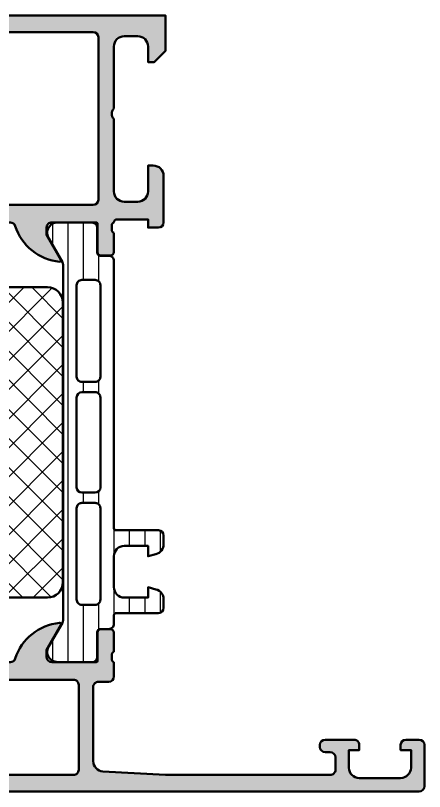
# Model space of a CAD drawing. Extents: x 0 to 79, y 0 to 75.
# Drawn here: x 39.5 to 79, y 0 to 75 of the extents above; entities that cross this region are included whole.
import ezdxf

# ---------------------------------------------------------------- set-up
doc = ezdxf.new("R2010")
doc.units = 0
for name, color, linetype, lineweight in [('0S-Alu contour', 7, 'Continuous', 50), ('0S-Alu hatch', 252, 'Continuous', 25), ('0S-Plastic contour', 254, 'Continuous', 50), ('0S-Plastic hatch', 253, 'Continuous', 25), ('0S-PT contour', 91, 'Continuous', 50), ('0S-PT hatch', 103, 'Continuous', 25)]:
    doc.layers.add(name, color=color, linetype=linetype, lineweight=lineweight)

# ---------------------------------------------------------------- blocks, each defined once
blk = doc.blocks.new('284033__BAB8726A_6431_402D_AE46_EEB4DA770579___61673975_EC68_4E0E_8426_88EB8C7858A6_')
at = {"layer": '0S-Plastic hatch'}
h = blk.add_hatch(dxfattribs=at)
h.set_pattern_fill('ANSI31', color=256, scale=0.4680000000000001, angle=45, style=0)
h.set_pattern_definition([(90, (0, 0), (-1.4859, 0), [])])
edge = h.paths.add_edge_path()
edge.add_line((49, 51.28262339778483), (49.000022921558, 25.44125658823265))
edge.add_arc((49.20416178718003, 25.445375387072), 0.2041804127758795, 181.1558689438168, 269.5149389342805)
edge.add_line((49.20243323428476, 25.24120229122875), (53.30243323427304, 25.24120229122875))
edge.add_ellipse((53.30243323427303, 24.74120229122879), major_axis=(-0.499999999999961, 0), ratio=1, start_angle=180, end_angle=269.9999999999992, ccw=False)
edge.add_line((53.802433234273, 24.7412022912288), (53.80243323427299, 23.91045306784114))
edge.add_ellipse((52.80243323427291, 23.91045306784117), major_axis=(-1.000000000000078, 0), ratio=1, start_angle=105.00000000108321, end_angle=180, ccw=False)
edge.add_line((53.06125227939371, 22.94452724155692), (52.30243323427305, 22.74120229122875))
edge.add_line((52.30243323427305, 22.74120229122875), (52.30243323427306, 23.74120229122875))
edge.add_line((52.30243323427306, 23.74120229122875), (50.00243323428463, 23.74120229122875))
edge.add_arc((50.00414226812572, 22.73707631855115), 1.004127427074073, 90.09751797508503, 179.770140321516)
edge.add_line((49.000022921558, 22.74110467439827), (49.000022921558, 19.74122632025461))
edge.add_arc((50.00414248000591, 19.74532877543038), 1.004127938958019, 180.2340877213157, 269.9024699846797)
edge.add_line((50.0024332342847, 18.74120229122874), (52.30243323427305, 18.74120229122874))
edge.add_line((52.30243323427305, 18.74120229122874), (52.30243323427316, 19.74120229122869))
edge.add_line((52.30243323427316, 19.74120229122869), (53.06125227939372, 19.53787734087043))
edge.add_ellipse((52.80243323427312, 18.57195151458676), major_axis=(-0.999999999999472, 0), ratio=1, start_angle=180, end_angle=254.9999999989193, ccw=False)
edge.add_line((53.80243323427259, 18.57195151458677), (53.80243323427305, 17.74120229122874))
edge.add_ellipse((53.30243323427304, 17.74120229122875), major_axis=(-0.5000000000000071, 0), ratio=1, start_angle=90.0000000000008, end_angle=180, ccw=False)
edge.add_line((53.30243323427304, 17.24120229122874), (49.20243323428468, 17.24120229122874))
edge.add_arc((49.20243323428469, 17.04120229122876), 0.1999999999999869, 90.00000000000205, 180)
edge.add_line((49.00243323428469, 17.04120229122876), (49.00111268929475, 16.20013004610087))
edge.add_ellipse((48.50111536862897, 16.20010925689817), major_axis=(-0.4999973210979703, 0), ratio=1, start_angle=90.00176831586009, end_angle=180.0023822800019, ccw=False)
edge.add_line((48.50113080001328, 15.70011193603832), (47.69079946719837, 15.70008330962012))
edge.add_arc((47.69081033343269, 15.40008330981691), 0.2999999999999955, 90.00207529788617, 180.0020752978985)
edge.add_line((47.39081033362949, 15.40007244358253), (47.39122921384228, 13.00007407424409))
edge.add_ellipse((46.90099994505713, 12.99600826601545), major_axis=(-0.490246128766128, 0), ratio=1, start_angle=88.86028349009581, end_angle=180.4751823801755, ccw=False)
edge.add_line((46.89124870744703, 12.50585912530903), (43.41422591194242, 12.53722251478692))
edge.add_ellipse((43.51210111522036, 13.49296753032365), major_axis=(-0.9607435090283042, 0), ratio=1, start_angle=-34.01078374773027, end_angle=84.1528809098927, ccw=False)
edge.add_line((42.71570977789662, 14.03035838247478), (44.03409677568366, 16.31406298372987))
edge.add_arc((43.601075004043, 16.56404727380666), 0.5000000000000067, 330.0020786985381, 360.0020153930485)
edge.add_line((44.10107500373368, 16.56406486142886), (44.0999886913026, 50.91833361702788))
edge.add_arc((43.59998869164975, 50.91831498386866), 0.5000000000000502, 0.0021352027151592, 30.00207189722995)
edge.add_line((44.03299235290179, 51.16833064206306), (42.71443992344539, 53.45193973131244))
edge.add_ellipse((43.55567298966563, 53.99260512706297), major_axis=(-0.9999960709244774, 0), ratio=1, start_angle=-81.81631665021501, end_angle=32.7290913977273, ccw=False)
edge.add_line((43.41332648878386, 54.98241804653368), (46.88986798458969, 54.98254469399775))
edge.add_ellipse((46.88988873445961, 54.48254871698274), major_axis=(-0.4999959774455648, 0), ratio=1, start_angle=180.0017728167249, end_angle=270.0023777790745, ccw=False)
edge.add_line((47.38988471166584, 54.48256418760271), (47.38963969108502, 52.08256579421702))
edge.add_arc((47.68963969088822, 52.08257666045134), 0.2999999999999975, 180.0020752978985, 270.0020752978848)
edge.add_line((47.68965055712254, 51.78257666064813), (48.49998188993747, 51.78260528706632))
edge.add_ellipse((48.50000267914015, 51.28260796640052), major_axis=(-0.4999973210979845, 0), ratio=1, start_angle=180.0017683158931, end_angle=270.0023822799104, ccw=False)
edge = h.paths.add_edge_path()
edge.add_line((47.70055130142632, 40.09119604587006), (47.70055130142632, 48.94118994235433))
edge.add_arc((47.20055129933869, 48.9411899405362), 0.5000000020876283, 0, 90.00189910261706)
edge.add_line((47.20053472654187, 49.44118994234917), (45.90054062027396, 49.44118994234918))
edge.add_arc((45.90053698091734, 48.94119358170581), 0.4999963606566095, 89.99958295741548, 180.0004170428646)
edge.add_line((45.40054062027397, 48.94118994234675), (45.40054062027397, 40.09119604586488))
edge.add_arc((45.90053698091724, 40.09119240650811), 0.4999963606565056, 179.9995829571354, 270.0004170425959)
edge.add_line((45.90054062027395, 39.59119604586486), (47.2005347265867, 39.59119604586486))
edge.add_arc((47.20055129926902, 40.09119604774752), 0.5000000021573054, 269.9981009105036, 360)
edge = h.paths.add_edge_path()
edge.add_line((47.70055130141594, 29.39118994305284), (47.70055130141595, 38.09119604656853))
edge.add_arc((47.20055130141594, 38.09119604656331), 0.5000000000000053, 0, 90.00000000119365)
edge.add_line((47.20055130140553, 38.59119604656332), (45.9005406202532, 38.59119604656331))
edge.add_arc((45.9005406202636, 38.0911960465633), 0.5000000000000134, 90.00000000119202, 180)
edge.add_line((45.40054062026359, 38.0911960465633), (45.40054062026359, 29.39118994305284))
edge.add_arc((45.90054062026359, 29.39118994304763), 0.4999999999999938, 180, 269.9999999999992)
edge.add_line((45.90054062026358, 28.89118994304764), (47.20055130141594, 28.89118994304764))
edge.add_arc((47.20055130141594, 29.39118994304764), 0.4999999999999982, 270, 360)
edge = h.paths.add_edge_path()
edge.add_line((45.40054062026359, 27.39118994304764), (45.40054062026359, 18.54121130535756))
edge.add_arc((45.90055587905265, 18.54121130535237), 0.500015258789055, 180, 270.0000000000008)
edge.add_line((45.90055587905266, 18.04119604656331), (47.200566560205, 18.04119604656331))
edge.add_arc((47.20056656020501, 18.54118078777424), 0.4999847412109292, 269.9999999999992, 360)
edge.add_line((47.70055130141594, 18.54118078777424), (47.70055130141593, 27.39118994305278))
edge.add_arc((47.20055129932831, 27.39118994123467), 0.5000000020876203, 0, 90.00189910261543)
edge.add_line((47.20053472653151, 27.89118994304764), (45.9005406202636, 27.89118994304764))
edge.add_arc((45.90053698090692, 27.39119358240432), 0.4999963606565686, 89.99958295740896, 180.0004170428646)
at = {"layer": '0S-Alu contour', "color": 7}
for points in [[(45.40054062027397, 48.94118994234675), (45.40054062027397, 40.09119604586488)], [(47.20053472654187, 49.44118994234917), (45.90054062027396, 49.44118994234918)], [(47.70055130142632, 40.09119604587006), (47.70055130142632, 48.94118994235433)], [(45.90054062027395, 39.59119604586486), (47.2005347265867, 39.59119604586486)], [(47.20055130140553, 38.59119604656332), (45.9005406202532, 38.59119604656331)], [(45.40054062026359, 38.0911960465633), (45.40054062026359, 29.39118994305284)], [(47.70055130141594, 29.39118994305284), (47.70055130141595, 38.09119604656853)], [(45.90054062026358, 28.89118994304764), (47.20055130141594, 28.89118994304764)], [(47.20053472653151, 27.89118994304764), (45.9005406202636, 27.89118994304764)], [(45.40054062026359, 27.39118994304764), (45.40054062026359, 18.54121130535756)], [(47.70055130141594, 18.54118078777424), (47.70055130141593, 27.39118994305278)], [(45.90055587905266, 18.04119604656331), (47.200566560205, 18.04119604656331)]]:
    blk.add_lwpolyline(points, dxfattribs=at)
for centre, radius, start, end in [((45.90053698091734, 48.94119358170581), 0.4999963606566095, 89.99958295741548, 180.0004170428646), ((47.20055129933869, 48.9411899405362), 0.5000000020876283, 0, 90.00189910261706), ((45.90053698091724, 40.09119240650811), 0.4999963606565056, 179.9995829571354, 270.0004170425959), ((47.20055129926902, 40.09119604774752), 0.5000000021573054, 269.9981009105036, 0), ((45.9005406202636, 38.0911960465633), 0.5000000000000134, 90.00000000119202, 180), ((47.20055130141594, 38.09119604656331), 0.5000000000000053, 0, 90.00000000119365), ((45.90054062026359, 29.39118994304763), 0.4999999999999938, 180, 269.9999999999992), ((47.20055130141594, 29.39118994304764), 0.4999999999999982, 270, 0), ((45.90053698090692, 27.39119358240432), 0.4999963606565686, 89.99958295740896, 180.0004170428646), ((47.20055129932831, 27.39118994123467), 0.5000000020876203, 0, 90.00189910261543), ((45.90055587905265, 18.54121130535237), 0.500015258789055, 180, 270.0000000000008), ((47.20056656020501, 18.54118078777424), 0.4999847412109292, 269.9999999999992, 0)]:
    blk.add_arc(centre, radius, start, end, dxfattribs=at)
at = {"layer": '0S-Plastic contour', "color": 7}
for points in [[(43.41332648878386, 54.98241804653368), (46.88986798458969, 54.98254469399775)], [(47.38988471166584, 54.48256418760271), (47.38963969108502, 52.08256579421702)], [(44.03299235290179, 51.16833064206306), (42.71443992344539, 53.45193973131244)], [(47.68965055712254, 51.78257666064813), (48.49998188993747, 51.78260528706632)], [(49, 51.28262339778483), (49.000022921558, 25.44125658823265)], [(44.10107500373368, 16.56406486142886), (44.0999886913026, 50.91833361702788)], [(49.20243323428476, 25.24120229122875), (53.30243323427304, 25.24120229122875)], [(53.802433234273, 24.7412022912288), (53.80243323427299, 23.91045306784114)], [(53.06125227939371, 22.94452724155692), (52.30243323427305, 22.74120229122875), (52.30243323427306, 23.74120229122875), (50.00243323428463, 23.74120229122875)], [(49.000022921558, 22.74110467439827), (49.000022921558, 19.74122632025461)], [(50.0024332342847, 18.74120229122874), (52.30243323427305, 18.74120229122874), (52.30243323427316, 19.74120229122869), (53.06125227939372, 19.53787734087043)], [(53.80243323427259, 18.57195151458677), (53.80243323427305, 17.74120229122874)], [(49.00243323428469, 17.04120229122876), (49.00111268929475, 16.20013004610087)], [(53.30243323427304, 17.24120229122874), (49.20243323428468, 17.24120229122874)], [(42.71570977789662, 14.03035838247478), (44.03409677568366, 16.31406298372987)], [(47.39081033362949, 15.40007244358253), (47.39122921384228, 13.00007407424409)], [(48.50113080001328, 15.70011193603832), (47.69079946719837, 15.70008330962012)], [(46.89124870744703, 12.50585912530903), (43.41422591194242, 12.53722251478692)]]:
    blk.add_lwpolyline(points, dxfattribs=at)
at = {"layer": '0S-Plastic contour', "color": 7, "extrusion": (0, 0, -1)}
for centre, radius, start, end in [((-43.55567298966563, 53.99260512706297), 0.9999960709244774, 327.2709086022728, 81.81631665021507), ((-46.88988873445961, 54.48254871698274), 0.4999959774455648, 89.99762222092549, 179.9982271832751), ((-48.50000267914015, 51.28260796640052), 0.4999973210979846, 89.9976177200896, 179.9982316841069), ((-53.30243323427303, 24.74120229122879), 0.499999999999961, 90.00000000000081, 180), ((-52.80243323427291, 23.91045306784117), 1.000000000000078, 180, 254.9999999989168), ((-52.80243323427312, 18.57195151458676), 0.999999999999472, 105.0000000010807, 180), ((-53.30243323427304, 17.74120229122875), 0.5000000000000071, 180, 269.9999999999992), ((-48.50111536862897, 16.20010925689817), 0.4999973210979704, 179.9976177199981, 269.9982316841399), ((-43.51210111522036, 13.49296753032365), 0.9607435090283042, 275.8471190901074, 34.01078374773024), ((-46.90099994505713, 12.99600826601545), 0.490246128766128, 179.5248176198245, 271.1397165099042)]:
    blk.add_arc(centre, radius, start, end, dxfattribs=at)
at = {"layer": '0S-Plastic contour', "color": 7}
for centre, radius, start, end in [((47.68963969088822, 52.08257666045134), 0.2999999999999975, 180.0020752978985, 270.0020752978848), ((43.59998869164975, 50.91831498386866), 0.5000000000000502, 0.0021352027151592, 30.00207189722995), ((49.20416178718003, 25.445375387072), 0.2041804127758795, 181.1558689438168, 269.5149389342805), ((50.00414226812572, 22.73707631855115), 1.004127427074073, 90.09751797508503, 179.770140321516), ((50.00414248000591, 19.74532877543038), 1.004127938958019, 180.2340877213157, 269.9024699846797), ((43.601075004043, 16.56404727380666), 0.5000000000000067, 330.0020786985381, 0.0020153930485069), ((49.20243323428469, 17.04120229122876), 0.1999999999999869, 90.00000000000205, 180), ((47.69081033343269, 15.40008330981691), 0.2999999999999955, 90.00207529788617, 180.0020752978985)]:
    blk.add_arc(centre, radius, start, end, dxfattribs=at)
blk = doc.blocks.new('368580__D40760F8_8CDB_44EF_AFA5_2FFE6ABCC5C3_')
at = {"layer": '0S-PT hatch'}
h = blk.add_hatch(dxfattribs=at)
h.set_pattern_fill('ANSI37', color=256, scale=0.625, angle=90, style=0)
h.set_pattern_definition([(135, (0, 0), (-1.403165018917055, -1.403165018917055), []), (225, (0, 0), (1.403165018917055, -1.403165018917055), [])])
edge = h.paths.add_edge_path()
edge.add_arc((27.57705652403866, 47.24119923922818), 1.5, 90, 180)
edge.add_line((26.07705652403866, 47.24119923922818), (26.07705652403865, 20.24119923922818))
edge.add_arc((27.57705652403865, 20.24119923922818), 1.5, 180, 270)
edge.add_line((27.57705652403865, 18.74119923922818), (42.57705652403865, 18.74119923922818))
edge.add_arc((42.57705652403865, 20.24119923922818), 1.5, 270, 360)
edge.add_line((44.07705652403865, 20.24119923922818), (44.07705652403865, 47.24119923922818))
edge.add_arc((42.57705652403865, 47.24119923922818), 1.5, 0, 90)
edge.add_line((42.57705652403865, 48.74119923922818), (27.57705652403866, 48.74119923922818))
at = {"layer": '0S-PT contour', "color": 7}
for points in [[(42.57705652403865, 48.74119923922818), (27.57705652403866, 48.74119923922818)], [(26.07705652403866, 47.24119923922818), (26.07705652403865, 20.24119923922818)], [(44.07705652403865, 20.24119923922818), (44.07705652403865, 47.24119923922818)], [(27.57705652403865, 18.74119923922818), (42.57705652403865, 18.74119923922818)]]:
    blk.add_lwpolyline(points, dxfattribs=at)
for centre, start, end in [((27.57705652403866, 47.24119923922818), 90, 180), ((42.57705652403865, 47.24119923922818), 0, 90), ((27.57705652403865, 20.24119923922818), 180, 270), ((42.57705652403865, 20.24119923922818), 270, 0)]:
    blk.add_arc(centre, 1.5, start, end, dxfattribs=at)
blk = doc.blocks.new('357240__F4CD8AE1_0F65_4667_81C3_322E1FF9845E_')
at = {"layer": '0S-Alu hatch'}
h = blk.add_hatch(color=256, dxfattribs=at)
edge = h.paths.add_edge_path()
edge.add_line((4.038945674896242, 9.90042860571833), (16.00005367736817, 9.899248910588936))
edge.add_ellipse((15.99995466912913, 8.89924908938011), major_axis=(-0.9999998261101426, 0), ratio=1, start_angle=180.0000102452838, end_angle=269.99432724477015, ccw=False)
edge.add_line((16.99995449523926, 8.899249268194009), (16.99995449523926, 2.798803163213449))
edge.add_ellipse((15.99995492538579, 2.798802726900244), major_axis=(-0.9999995698535581, 0), ratio=1, start_angle=89.99363693611912, end_angle=180.0000250084278, ccw=False)
edge.add_line((15.99984386901855, 1.798803163213447), (4.040499210357666, 1.800117088002876))
edge.add_line((4.040499210357666, 1.800117088002876), (3.000152587890624, 1.199465585393623))
edge.add_line((3.000152587890624, 1.199465585393623), (1.500152587890625, 1.199465585393623))
edge.add_line((1.500152587890625, 1.199465585393623), (1.500152587890625, 1.999911142034249))
edge.add_line((1.500152587890625, 1.999911142034249), (0.5, 1.999911142034249))
edge.add_arc((0.4999999999999997, 1.499911142034249), 0.4999999999999996, 89.99999999999996, 180)
edge.add_line((1e-16, 1.499911142034249), (0, 0.5))
edge.add_arc((0.5, 0.5), 0.5, 180, 270)
edge.add_line((0.4999999999999999, 1e-16), (78.5, -1e-16))
edge.add_arc((78.5, 0.5), 0.5, 270, 360)
edge.add_line((79, 0.5), (79, 4.5))
edge.add_arc((78.5, 4.5), 0.5, 0, 90)
edge.add_line((78.5, 5), (77.19999999999997, 5))
edge.add_arc((77.19999999999997, 4.5), 0.5, 90, 180)
edge.add_line((76.69999999999999, 4.5), (76.69999999999999, 4))
edge.add_line((76.69999999999999, 4), (77.69999999999999, 4))
edge.add_line((77.69999999999999, 4), (77.69999999999997, 2.299999999999999))
edge.add_ellipse((76.69999999999999, 2.299999999999988), major_axis=(-0.9999999999999857, 0), ratio=1, start_angle=89.9999999999992, end_angle=180, ccw=False)
edge.add_line((76.69999999999997, 1.299999999999996), (72.69999999999999, 1.299999999999982))
edge.add_ellipse((72.69999999999999, 2.299999999999998), major_axis=(-1.000000000000016, 0), ratio=1, start_angle=0, end_angle=90, ccw=False)
edge.add_line((71.69999999999997, 2.299999999999998), (71.7, 3.999999999999999))
edge.add_line((71.7, 3.999999999999999), (72.69999999999999, 4))
edge.add_line((72.69999999999999, 4), (72.69999999999999, 4.499999999999985))
edge.add_arc((72.19999999999997, 4.499999999999992), 0.500000000000008, 0, 90.0000000000016)
edge.add_line((72.19999999999997, 5), (69.39999999999999, 5))
edge.add_arc((69.40000000000002, 4.499999999999999), 0.5000000000000142, 90.00000000000325, 180)
edge.add_line((68.9, 4.499999999999999), (68.9, 4.299999999999973))
edge.add_arc((69.4, 4.299999999999974), 0.4999999999999916, 180, 269.9999999999984)
edge.add_line((69.39999999999999, 3.799999999999982), (69.9, 3.799999999999982))
edge.add_ellipse((69.9, 3.299999999999986), major_axis=(-0.4999999999999965, 0), ratio=1, start_angle=180, end_angle=269.9999999999984, ccw=False)
edge.add_line((70.4, 3.299999999999987), (70.39999999999996, 2.099999999999985))
edge.add_ellipse((69.89999999999999, 2.099999999999954), major_axis=(-0.4999999999999716, 0), ratio=1, start_angle=89.9999999999983, end_angle=180, ccw=False)
edge.add_line((69.89999999999998, 1.599999999999979), (54.00002074475835, 1.59999999999998))
edge.add_line((54.00002074475835, 1.59999999999998), (47.94295160651453, 1.946124744078693))
edge.add_ellipse((48.00000246619433, 2.944496017408304), major_axis=(-0.9999999999999962, 0), ratio=1, start_angle=0, end_angle=86.72945071960089, ccw=False)
edge.add_line((47.00000246619433, 2.944496017408302), (47.00000246619433, 10.09990961615538))
edge.add_ellipse((47.49999959356254, 10.09991248878718), major_axis=(-0.4999971273764699, 0), ratio=1, start_angle=-90.0003291812464, end_angle=0.0003291815056059022, ccw=False)
edge.add_line((47.50000246619434, 10.59990961615539), (48.49999999999998, 10.59990961615539))
edge.add_arc((48.49999999999998, 11.09990961615539), 0.5, 270, 360)
edge.add_line((48.99999999999998, 11.09990961615539), (48.99999999999999, 12.5))
edge.add_ellipse((49.07883644654304, 12.7675205919931), major_axis=(-0.2788950563274225, 0), ratio=1, start_angle=-1.1645893740997053, end_angle=73.58012358050712, ccw=False)
edge.add_line((48.799999, 12.77318899999148), (48.79999899999999, 13.2267829999915))
edge.add_ellipse((49.07886709564316, 13.23244365946856), major_axis=(-0.2789255417371435, 0), ratio=1, start_angle=-73.5754054446478, end_angle=1.162870072887472, ccw=False)
edge.add_line((49, 13.4999869999915), (49.00000000000001, 15.379998))
edge.add_arc((48.69999999999999, 15.37999799999999), 0.3000000000000167, 0, 90.00000000000136)
edge.add_line((48.69999999999998, 15.67999800000001), (47.72002568095721, 15.67999800000001))
edge.add_arc((47.72002568095721, 15.37999800000001), 0.2999999999999971, 90.00000000000136, 180)
edge.add_line((47.42002568095721, 15.37999800000001), (47.4200256809572, 12.62000000000001))
edge.add_ellipse((47.3000256809572, 12.62), major_axis=(-0.1200000000000045, 0), ratio=1, start_angle=90.00000000000341, end_angle=180, ccw=False)
edge.add_line((47.30002568095721, 12.5), (43, 12.5))
edge.add_ellipse((43, 13), major_axis=(-0.5000000000000054, 0), ratio=1, start_angle=0, end_angle=90, ccw=False)
edge.add_line((42.49999999999999, 13), (42.5, 13.7))
edge.add_line((42.5, 13.7), (43.88149545762237, 16.09282032302756))
edge.add_arc((43.7618802153517, 16.16188021535169), 0.1381197846483039, 330.0000000000096, 455.622577550801)
edge.add_arc((44.2382232411738, 11.32339113815212), 5.000000000000067, 95.62257755079376, 162.2515836439299)
edge.add_ellipse((39, 12.99999999999993), major_axis=(-0.499999999999932, 0), ratio=1, start_angle=90, end_angle=162.2515836439298, ccw=False)
edge.add_line((39, 12.5), (24.99999999999999, 12.5))
edge.add_ellipse((25.00000000000003, 12.99999999999987), major_axis=(-0.4999999999998721, 0), ratio=1, start_angle=17.74841635606691, end_angle=89.99999999999591, ccw=False)
edge.add_arc((19.76177675882621, 11.32339113815205), 5.000000000000138, 17.74841635607058, 84.3774224492069)
edge.add_arc((20.23811978464829, 16.1618802153517), 0.1381197846482943, 84.37742244920751, 210.0000000000004)
edge.add_line((20.11850454237764, 16.09282032302755), (21.5, 13.7))
edge.add_line((21.5, 13.7), (21.5, 13))
edge.add_ellipse((21, 13), major_axis=(-0.4999999999999965, 0), ratio=1, start_angle=90, end_angle=180, ccw=False)
edge.add_line((21, 12.5), (16.6999743190428, 12.5))
edge.add_ellipse((16.6999743190428, 12.62000000000001), major_axis=(-0.1200000000000081, 0), ratio=1, start_angle=0, end_angle=90, ccw=False)
edge.add_line((16.57997431904279, 12.62000000000001), (16.57997431904279, 15.379998))
edge.add_arc((16.27997431904279, 15.379998), 0.2999999999999971, 0, 90)
edge.add_line((16.27997431904279, 15.679998), (15.3, 15.679998))
edge.add_arc((15.3, 15.379998), 0.2999999999999971, 90, 180)
edge.add_line((15, 15.379998), (15, 13.49998699999148))
edge.add_ellipse((14.92113290435684, 13.23244365946855), major_axis=(-0.2789255417371401, 0), ratio=1, start_angle=178.8371299271126, end_angle=253.5754054446464, ccw=False)
edge.add_line((15.200001, 13.22678299999149), (15.200001, 12.77318899999149))
edge.add_ellipse((14.92116355345695, 12.76752059199312), major_axis=(-0.278895056327436, 0), ratio=1, start_angle=106.41987641949211, end_angle=181.1645893740976, ccw=False)
edge.add_line((15, 12.5), (15, 12.20049461318555))
edge.add_ellipse((14.5, 12.20049461318556), major_axis=(-0.5000000000000018, 0), ratio=1, start_angle=89.99357176460609, end_angle=180, ccw=False)
edge.add_line((14.49994390306376, 11.70049461633242), (0.5002021789550799, 11.70206530158015))
edge.add_arc((0.5001423214126371, 11.20206031282707), 0.5000049923359623, 89.99314089936149, 179.9994283362198)
edge.add_line((0.0001373291015623, 11.20206530158447), (0.0001525878906247, 10.20024378363581))
edge.add_arc((0.5001525410534005, 10.20024373679858), 0.4999999531627783, 179.9999946681853, 270.0000053671511)
edge.add_line((0.5001525878906252, 9.70024378363581), (1.500152587890624, 9.70024378363581))
edge.add_line((1.500152587890624, 9.70024378363581), (1.500152587890624, 10.50017054144831))
edge.add_line((1.500152587890624, 10.50017054144831), (3.000152587890612, 10.50017054144831))
edge.add_line((3.000152587890612, 10.50017054144831), (4.038945674896242, 9.90042860571833))
edge = h.paths.add_edge_path()
edge.add_line((18.39995411376953, 2.099917245549873), (18.39995411376953, 10.29990656439753))
edge.add_ellipse((18.89995124113774, 10.29990943702931), major_axis=(-0.4999971273764681, 0), ratio=1, start_angle=-90.000329181246, end_angle=0.0003291815056059022, ccw=False)
edge.add_line((18.89995411376953, 10.79990656439753), (45.09998949622364, 10.79990656439759))
edge.add_ellipse((45.09999236885543, 10.29990943702938), major_axis=(-0.4999971273764557, 0), ratio=1, start_angle=179.9996708184945, end_angle=270.00032918124725, ccw=False)
edge.add_line((45.59998949622364, 10.29990656439533), (45.59998949622364, 2.09991724554993))
edge.add_ellipse((45.09999236885543, 2.09991437291814), major_axis=(-0.4999971273764623, 0), ratio=1, start_angle=89.99967081875349, end_angle=180.0003291815056, ccw=False)
edge.add_line((45.09998949622364, 1.59991724554993), (18.89995411376953, 1.599917245549873))
edge.add_ellipse((18.89995124113773, 2.099914372918076), major_axis=(-0.4999971273764557, 0), ratio=1, start_angle=-0.0003291815056059022, end_angle=90.00032918124731, ccw=False)
at = {"layer": '0S-Alu contour', "color": 7}
for points in [[(20.11850454237764, 16.09282032302755), (21.5, 13.7), (21.5, 13)], [(42.49999999999999, 13), (42.5, 13.7), (43.88149545762237, 16.09282032302756)], [(15, 15.379998), (15, 13.49998699999148)], [(16.27997431904279, 15.679998), (15.3, 15.679998)], [(16.57997431904279, 12.62000000000001), (16.57997431904279, 15.379998)], [(47.42002568095721, 15.37999800000001), (47.4200256809572, 12.62000000000001)], [(48.69999999999998, 15.67999800000001), (47.72002568095721, 15.67999800000001)], [(49, 13.4999869999915), (49.00000000000001, 15.379998)], [(15.200001, 13.22678299999149), (15.200001, 12.77318899999149)], [(48.799999, 12.77318899999148), (48.79999899999999, 13.2267829999915)], [(15, 12.5), (15, 12.20049461318555)], [(21, 12.5), (16.6999743190428, 12.5)], [(39, 12.5), (24.99999999999999, 12.5)], [(47.30002568095721, 12.5), (43, 12.5)], [(48.99999999999998, 11.09990961615539), (48.99999999999999, 12.5)], [(14.49994390306376, 11.70049461633242), (0.5002021789550799, 11.70206530158015)], [(0.0001373291015623, 11.20206530158447), (0.0001525878906247, 10.20024378363581)], [(0.5001525878906252, 9.70024378363581), (1.500152587890624, 9.70024378363581), (1.500152587890624, 10.50017054144831), (3.000152587890612, 10.50017054144831), (4.038945674896242, 9.90042860571833)], [(18.89995411376953, 10.79990656439753), (45.09998949622364, 10.79990656439759)], [(47.50000246619434, 10.59990961615539), (48.49999999999998, 10.59990961615539)], [(4.038945674896242, 9.90042860571833), (16.00005367736817, 9.899248910588936)], [(18.39995411376953, 2.099917245549873), (18.39995411376953, 10.29990656439753)], [(45.59998949622364, 10.29990656439533), (45.59998949622364, 2.09991724554993)], [(47.00000246619433, 2.944496017408302), (47.00000246619433, 10.09990961615538)], [(16.99995449523926, 8.899249268194009), (16.99995449523926, 2.798803163213449)], [(72.19999999999997, 5), (69.39999999999999, 5)], [(78.5, 5), (77.19999999999997, 5)], [(68.9, 4.499999999999999), (68.9, 4.299999999999973)], [(69.39999999999999, 3.799999999999982), (69.9, 3.799999999999982)], [(71.69999999999997, 2.299999999999998), (71.7, 3.999999999999999), (72.69999999999999, 4), (72.69999999999999, 4.499999999999985)], [(76.69999999999999, 4.5), (76.69999999999999, 4), (77.69999999999999, 4), (77.69999999999997, 2.299999999999999)], [(79, 0.5), (79, 4.5)], [(70.4, 3.299999999999987), (70.39999999999996, 2.099999999999985)], [(15.99984386901855, 1.798803163213447), (4.040499210357666, 1.800117088002876), (3.000152587890624, 1.199465585393623), (1.500152587890625, 1.199465585393623), (1.500152587890625, 1.999911142034249), (0.5, 1.999911142034249)], [(45.09998949622364, 1.59991724554993), (18.89995411376953, 1.599917245549873)], [(69.89999999999998, 1.599999999999979), (54.00002074475835, 1.59999999999998), (47.94295160651453, 1.946124744078693)], [(1e-16, 1.499911142034249), (0, 0.5)], [(76.69999999999997, 1.299999999999996), (72.69999999999999, 1.299999999999982)], [(0.4999999999999999, 1e-16), (78.5, -1e-16)]]:
    blk.add_lwpolyline(points, dxfattribs=at)
for centre, radius, start, end in [((20.23811978464829, 16.1618802153517), 0.1381197846482943, 84.37742244920751, 210.0000000000004), ((19.76177675882621, 11.32339113815205), 5.000000000000138, 17.74841635607058, 84.3774224492069), ((44.2382232411738, 11.32339113815212), 5.000000000000067, 95.62257755079376, 162.2515836439299), ((43.7618802153517, 16.16188021535169), 0.1381197846483039, 330.0000000000096, 95.62257755080103), ((15.3, 15.379998), 0.2999999999999971, 90, 180), ((16.27997431904279, 15.379998), 0.2999999999999971, 0, 90), ((47.72002568095721, 15.37999800000001), 0.2999999999999971, 90.00000000000136, 180), ((48.69999999999999, 15.37999799999999), 0.3000000000000167, 0, 90.00000000000136), ((0.5001423214126371, 11.20206031282707), 0.5000049923359623, 89.99314089936149, 179.9994283362198), ((48.49999999999998, 11.09990961615539), 0.5, 270, 0), ((0.5001525410534005, 10.20024373679858), 0.4999999531627783, 179.9999946681853, 270.0000053671511), ((69.40000000000002, 4.499999999999999), 0.5000000000000142, 90.00000000000325, 180), ((72.19999999999997, 4.499999999999992), 0.500000000000008, 0, 90.0000000000016), ((77.19999999999997, 4.5), 0.5, 90, 180), ((78.5, 4.5), 0.5, 0, 90), ((69.4, 4.299999999999974), 0.4999999999999916, 180, 269.9999999999984), ((0.4999999999999997, 1.499911142034249), 0.4999999999999996, 89.99999999999996, 180), ((0.5, 0.5), 0.5, 180, 270), ((78.5, 0.5), 0.5, 270, 0)]:
    blk.add_arc(centre, radius, start, end, dxfattribs=at)
at = {"layer": '0S-Alu contour', "color": 7, "extrusion": (0, 0, -1)}
for centre, radius, start, end in [((-14.92113290435684, 13.23244365946855), 0.2789255417371401, 106.4245945553536, 181.1628700728874), ((-14.92116355345695, 12.76752059199312), 0.278895056327436, 178.8354106259024, 253.5801235805079), ((-21, 13), 0.4999999999999965, 180, 270), ((-25.00000000000003, 12.99999999999987), 0.4999999999998721, 270.0000000000041, 342.2515836439331), ((-39, 12.99999999999993), 0.499999999999932, 197.7484163560702, 270), ((-43, 13), 0.5000000000000054, 270, 0), ((-49.07883644654304, 12.7675205919931), 0.2788950563274225, 286.4198764194929, 1.164589374099741), ((-49.07886709564316, 13.23244365946856), 0.2789255417371435, 358.8371299271125, 73.57540544464774), ((-14.5, 12.20049461318556), 0.5000000000000018, 180, 270.006428235394), ((-16.6999743190428, 12.62000000000001), 0.1200000000000081, 270, 0), ((-47.3000256809572, 12.62), 0.1200000000000045, 180, 269.9999999999966), ((-18.89995124113774, 10.29990943702931), 0.4999971273764681, 359.9996708184944, 90.00032918124607), ((-45.09999236885543, 10.29990943702938), 0.4999971273764557, 89.99967081875272, 180.0003291815056), ((-47.49999959356254, 10.09991248878718), 0.4999971273764699, 359.9996708184944, 90.00032918124649), ((-15.99995466912913, 8.89924908938011), 0.9999998261101426, 90.00567275522982, 179.9999897547162), ((-69.9, 3.299999999999986), 0.4999999999999965, 90.0000000000016, 180), ((-15.99995492538579, 2.798802726900244), 0.9999995698535581, 179.9999749915722, 270.0063630638809), ((-48.00000246619433, 2.944496017408304), 0.9999999999999962, 273.2705492803991, 0), ((-72.69999999999999, 2.299999999999998), 1.000000000000016, 270, 0), ((-76.69999999999999, 2.299999999999988), 0.9999999999999857, 180, 270.0000000000008), ((-18.89995124113773, 2.099914372918076), 0.4999971273764557, 269.9996708187527, 0.0003291815055843), ((-45.09999236885543, 2.09991437291814), 0.4999971273764623, 179.9996708184944, 270.0003291812465), ((-69.89999999999999, 2.099999999999954), 0.4999999999999716, 180, 270.0000000000017)]:
    blk.add_arc(centre, radius, start, end, dxfattribs=at)
blk = doc.blocks.new('357230__80BAB30A_3FCF_4A75_9CA0_B9B40BA60A2E_')
at = {"layer": '0S-Alu hatch'}
h = blk.add_hatch(color=256, dxfattribs=at)
edge = h.paths.add_edge_path()
edge.add_line((2.999650121696276, 73.8004760742187), (3.807301641471653, 73.33418273925776))
edge.add_arc((4.307281567820027, 74.2001227090182), 0.9999159754599627, 239.9985484201068, 270.0122980376753)
edge.add_line((4.307496191032214, 73.20020675659174), (13.99984657860545, 73.20017242431635))
edge.add_ellipse((13.99971335174869, 72.20017081338862), major_axis=(-1.000001619802408, 0), ratio=1, start_angle=180.0000923023688, end_angle=269.9923666757317, ccw=False)
edge.add_line((14.9997149715498, 72.20017242437147), (14.9997149715498, 66.10103225708002))
edge.add_ellipse((13.99971485186265, 66.1010323680912), major_axis=(-1.000000119687158, 0), ratio=1, start_angle=90.00754738553047, end_angle=179.9999936109432, ccw=False)
edge.add_line((13.99984657860545, 65.10103225708), (4.307160497672832, 65.10004425048822))
edge.add_arc((4.307275520156878, 64.10010422085067), 0.9999400362530376, 90.00659069810243, 120.0015174067945)
edge.add_line((3.807282567985343, 64.96606445312494), (2.999650121696276, 64.499771118164))
edge.add_line((2.999650121696276, 64.499771118164), (1.499650121696269, 64.499771118164))
edge.add_line((1.499650121696269, 64.499771118164), (1.499650121696284, 65.30021667480463))
edge.add_line((1.499650121696284, 65.30021667480463), (0.4997264156415824, 65.30021667480463))
edge.add_arc((0.4997312128897633, 64.80021187100269), 0.5000048038249546, 90.0005497188666, 179.9907069719504)
edge.add_line((-0.0002735843584097, 64.80029296874994), (-0.0002735843584105, 63.80001068115229))
edge.add_arc((0.499731869284112, 63.80001613479481), 0.5000054536722645, 180.0006249343158, 269.9993750654182)
edge.add_line((0.4997264156415966, 63.30001068115229), (13.99971497154981, 63.30001068115229))
edge.add_ellipse((13.99971045218013, 62.30000616178262), major_axis=(-1.00000451937988, 0), ratio=1, start_angle=180.0002589398493, end_angle=269.9997410603612, ccw=False)
edge.add_line((14.99971497154979, 62.30001068115598), (14.9997149715498, 54.99993515014641))
edge.add_ellipse((14.92087852500677, 54.73241455815331), major_axis=(-0.2788950563274153, 0), ratio=1, start_angle=178.8354106259059, end_angle=253.5801235805109, ccw=False)
edge.add_line((15.1997159715498, 54.72674615015495), (15.19971597154979, 54.27315215015494))
edge.add_ellipse((14.92084787590662, 54.26749149067786), major_axis=(-0.2789255417371563, 0), ratio=1, start_angle=106.42459455535561, end_angle=181.1628700728909, ccw=False)
edge.add_line((14.99971497154979, 53.99994815015491), (14.99971497154979, 52.11993715014641))
edge.add_arc((15.2997149715498, 52.11993715014642), 0.3000000000000043, 180, 270)
edge.add_line((15.2997149715498, 51.81993715014641), (16.27968929059258, 51.81993715014641))
edge.add_arc((16.27968929059258, 52.11993715014642), 0.3000000000000043, 270.0000000000013, 360)
edge.add_line((16.57968929059258, 52.11993715014642), (16.57968929059258, 54.87993515014642))
edge.add_ellipse((16.69968166119805, 54.87993515014643), major_axis=(-0.1199923706054662, 0), ratio=1, start_angle=269.9999999999932, end_angle=360, ccw=False)
edge.add_line((16.69968166119806, 54.9999275207519), (20.99970734215526, 54.9999275207519))
edge.add_ellipse((20.99972341696085, 54.49994359574456), major_axis=(-0.4999839252657428, 0), ratio=1, start_angle=179.9990321746067, end_angle=270.00184209625627, ccw=False)
edge.add_line((21.49970734215527, 54.49993515014625), (21.49970734215526, 53.79993057250972))
edge.add_line((21.49970734215526, 53.79993057250972), (20.11146271324901, 51.3954124450683))
edge.add_arc((20.23531187669056, 51.33750519427746), 0.1367181954946913, 154.9409625368256, 275.5867961988161)
edge.add_arc((19.76185414193892, 56.17768573671966), 4.999999999999987, 275.5867961988126, 342.2389692797491)
edge.add_ellipse((24.99972388095228, 54.4999186116544), major_axis=(-0.5000165389589295, 0), ratio=1, start_angle=269.99752396736733, end_angle=342.23896927975125, ccw=False)
edge.add_line((24.99974548912792, 54.99993515014643), (39.00003433227539, 54.99993515014648))
edge.add_ellipse((39.00005745985535, 54.4999201311631), major_axis=(-0.5000150195182522, 0), ratio=1, start_angle=197.754448176571, end_angle=270.002650145837, ccw=False)
edge.add_arc((44.2381184709611, 56.17708501836435), 5.000000000000055, 197.7544481765656, 264.4471344319603)
edge.add_arc((43.76737641934883, 51.33507423276409), 0.135160174576682, 264.4471344319588, 386.5142291987616)
edge.add_line((43.88832092285157, 51.39541244506836), (42.50007629394531, 53.79993057250977))
edge.add_line((42.50007629394531, 53.79993057250977), (42.50007629394531, 54.49993515014648))
edge.add_ellipse((43.00005790830888, 54.49994590661072), major_axis=(-0.4999816144792756, 0), ratio=1, start_angle=-90.00210691621618, end_angle=0.0012326454406093035, ccw=False)
edge.add_line((43.00007629394531, 54.99992752075195), (47.30002642655684, 54.99993497667503))
edge.add_ellipse((47.30002663463152, 54.8799349766752), major_axis=(-0.1200000000000073, 0), ratio=1, start_angle=180, end_angle=270.0000993483421, ccw=False)
edge.add_line((47.42002663463153, 54.8799349766752), (47.42002663463153, 52.11976930346679))
edge.add_arc((47.72002663463154, 52.11976930346679), 0.3000000000000123, 180, 270)
edge.add_line((47.72002663463154, 51.81976930346678), (48.7000009536743, 51.81976930346678))
edge.add_arc((48.7000009536743, 52.11976930346679), 0.3000000000000114, 270, 360)
edge.add_line((49.00000095367431, 52.11976930346679), (49.00000095367431, 53.99978030347529))
edge.add_ellipse((49.07886804931749, 54.26732364399823), major_axis=(-0.2789255417371511, 0), ratio=1, start_angle=-1.1628700728908825, end_angle=73.57540544464513, ccw=False)
edge.add_line((48.79999995367431, 54.27298430347531), (48.79999995367431, 54.72657830347532))
edge.add_ellipse((49.07883740021733, 54.73224671147371), major_axis=(-0.2788950563274027, 0), ratio=1, start_angle=-73.5801235805107, end_angle=1.1645893741015811, ccw=False)
edge.add_ellipse((49.30008339644738, 54.99964211086052), major_axis=(-0.3000824688878711, 0), ratio=1, start_angle=270.0044151890077, end_angle=359.9760965437253, ccw=False)
edge.add_line((49.30006027221679, 55.29972457885742), (52.29986190795898, 55.29972457885742))
edge.add_line((52.29986190795898, 55.29972457885742), (52.30001831054687, 54.49999237060547))
edge.add_line((52.30001831054687, 54.49999237060547), (53.30001831054687, 54.49999237060547))
edge.add_arc((53.30001556967927, 54.99999511147307), 0.5000027408751128, 270.0003140785698, 359.9996859215192)
edge.add_line((53.80001831054688, 54.99999237060624), (53.80001831054688, 59.49999618530274))
edge.add_arc((52.79998394497836, 59.49996181973421), 1.000034366158994, 0.0019689340145208, 89.99803106562771)
edge.add_line((52.80001831054687, 60.49999618530273), (52.30001831054687, 60.49999618530273))
edge.add_line((52.30001831054687, 60.49999618530273), (52.30001831054687, 58))
edge.add_ellipse((51.29999848739903, 58.00001982314784), major_axis=(-1.000019823344312, 0), ratio=1, start_angle=90.00113576019328, end_angle=179.9988642393878, ccw=False)
edge.add_line((51.30001831054688, 57), (50, 57))
edge.add_ellipse((50.00002700151538, 58.00002700151538), major_axis=(-1.000027001879915, 0), ratio=1, start_angle=0.0015470310149794386, end_angle=89.9984529689005, ccw=False)
edge.add_line((49, 58.00000000000149), (49, 64.99999618530273))
edge.add_ellipse((49.52512921724561, 65.49999809265137), major_axis=(-0.7250948918295136, 0), ratio=1, start_angle=-43.595886366973104, end_angle=43.595886366973104, ccw=False)
edge.add_line((49, 66), (49, 72.00000762939453))
edge.add_ellipse((50.0000641449329, 71.99994348446164), major_axis=(-1.000064146990053, 0), ratio=1, start_angle=270.00367499819475, end_angle=359.996325001876, ccw=False)
edge.add_line((50, 73.00000762939453), (51.30001831054688, 73.00000762939453))
edge.add_ellipse((51.29996134239611, 71.99995066124377), major_axis=(-1.000056969773351, 0), ratio=1, start_angle=180.003263848682, end_angle=269.99673615133344, ccw=False)
edge.add_line((52.30001831054687, 72.0000076293948), (52.30001831054687, 70.5))
edge.add_line((52.30001831054687, 70.5), (52.9000244140625, 70.5))
edge.add_line((52.9000244140625, 70.5), (54, 71.5999984741211))
edge.add_line((54, 71.5999984741211), (54, 75))
edge.add_line((54, 75), (0.4999095211103324, 74.99999999999994))
edge.add_arc((0.4995343370694699, 74.49996333447646), 0.5000368062762, 89.9570102363881, 180.0062891481953)
edge.add_line((-0.0005024661943458, 74.4999084472649), (-0.000349878303723, 73.5005493164062))
edge.add_arc((0.4996523884181628, 73.50055158312807), 0.5000022667270237, 180.000259746513, 269.9997402539828)
edge.add_line((0.4996501216962772, 73.0005493164062), (1.499650121696276, 73.0005493164062))
edge.add_line((1.499650121696276, 73.0005493164062), (1.499650121696276, 73.8004760742187))
edge.add_line((1.499650121696276, 73.8004760742187), (2.999650121696276, 73.8004760742187))
edge = h.paths.add_edge_path()
edge.add_ellipse((16.9997005462797, 72.8999911556167), major_axis=(-0.5000027408751199, 0), ratio=1, start_angle=270.0003140785705, end_angle=359.99968592151924, ccw=False)
edge.add_line((16.99969780541209, 73.39999389648432), (47.00001525878906, 73.39999389648438))
edge.add_ellipse((47.00001251792145, 72.89999115561676), major_axis=(-0.5000027408751199, 0), ratio=1, start_angle=180.0003140784808, end_angle=269.99968592142943, ccw=False)
edge.add_line((47.50001525878906, 72.89999389648356), (47.50001525878906, 57.19999694824296))
edge.add_ellipse((47.00001251792146, 57.19999968910979), major_axis=(-0.5000027408751163, 0), ratio=1, start_angle=90.00031407856977, end_angle=179.9996859215194, ccw=False)
edge.add_line((47.00001525878906, 56.69999694824219), (16.99969780541209, 56.69999694824213))
edge.add_ellipse((16.9997005462797, 57.19999968910974), major_axis=(-0.5000027408751199, 0), ratio=1, start_angle=0.00031407848081244083, end_angle=89.99968592142937, ccw=False)
edge.add_line((16.4996978054121, 57.19999694824291), (16.4996978054121, 72.89999389648352))
at = {"layer": '0S-Alu contour', "color": 7}
for points in [[(-0.0005024661943458, 74.4999084472649), (-0.000349878303723, 73.5005493164062)], [(52.30001831054687, 72.0000076293948), (52.30001831054687, 70.5), (52.9000244140625, 70.5), (54, 71.5999984741211), (54, 75), (0.4999095211103324, 74.99999999999994)], [(0.4996501216962772, 73.0005493164062), (1.499650121696276, 73.0005493164062), (1.499650121696276, 73.8004760742187), (2.999650121696276, 73.8004760742187)], [(2.999650121696276, 73.8004760742187), (3.807301641471653, 73.33418273925776)], [(4.307496191032214, 73.20020675659174), (13.99984657860545, 73.20017242431635)], [(16.4996978054121, 57.19999694824291), (16.4996978054121, 72.89999389648352)], [(16.99969780541209, 73.39999389648432), (47.00001525878906, 73.39999389648438)], [(47.50001525878906, 72.89999389648356), (47.50001525878906, 57.19999694824296)], [(50, 73.00000762939453), (51.30001831054688, 73.00000762939453)], [(14.9997149715498, 72.20017242437147), (14.9997149715498, 66.10103225708002)], [(49, 66), (49, 72.00000762939453)], [(3.807282567985343, 64.96606445312494), (2.999650121696276, 64.499771118164), (1.499650121696269, 64.499771118164), (1.499650121696284, 65.30021667480463), (0.4997264156415824, 65.30021667480463)], [(-0.0002735843584097, 64.80029296874994), (-0.0002735843584105, 63.80001068115229)], [(13.99984657860545, 65.10103225708), (4.307160497672832, 65.10004425048822)], [(49, 58.00000000000149), (49, 64.99999618530273)], [(0.4997264156415966, 63.30001068115229), (13.99971497154981, 63.30001068115229)], [(14.99971497154979, 62.30001068115598), (14.9997149715498, 54.99993515014641)], [(52.80001831054687, 60.49999618530273), (52.30001831054687, 60.49999618530273), (52.30001831054687, 58)], [(53.80001831054688, 54.99999237060624), (53.80001831054688, 59.49999618530274)], [(47.00001525878906, 56.69999694824219), (16.99969780541209, 56.69999694824213)], [(51.30001831054688, 57), (50, 57)], [(16.57968929059258, 52.11993715014642), (16.57968929059258, 54.87993515014642)], [(16.69968166119806, 54.9999275207519), (20.99970734215526, 54.9999275207519)], [(24.99974548912792, 54.99993515014643), (39.00003433227539, 54.99993515014648)], [(43.00007629394531, 54.99992752075195), (47.30002642655684, 54.99993497667503)], [(47.42002663463153, 54.8799349766752), (47.42002663463153, 52.11976930346679)], [(49.30006027221679, 55.29972457885742), (52.29986190795898, 55.29972457885742), (52.30001831054687, 54.49999237060547), (53.30001831054687, 54.49999237060547)], [(15.1997159715498, 54.72674615015495), (15.19971597154979, 54.27315215015494)], [(21.49970734215527, 54.49993515014625), (21.49970734215526, 53.79993057250972), (20.11146271324901, 51.3954124450683)], [(43.88832092285157, 51.39541244506836), (42.50007629394531, 53.79993057250977), (42.50007629394531, 54.49993515014648)], [(48.79999995367431, 54.27298430347531), (48.79999995367431, 54.72657830347532)], [(14.99971497154979, 53.99994815015491), (14.99971497154979, 52.11993715014641)], [(49.00000095367431, 52.11976930346679), (49.00000095367431, 53.99978030347529)], [(15.2997149715498, 51.81993715014641), (16.27968929059258, 51.81993715014641)], [(47.72002663463154, 51.81976930346678), (48.7000009536743, 51.81976930346678)]]:
    blk.add_lwpolyline(points, dxfattribs=at)
for centre, radius, start, end in [((0.4995343370694699, 74.49996333447646), 0.5000368062762, 89.9570102363881, 180.0062891481953), ((0.4996523884181628, 73.50055158312807), 0.5000022667270237, 180.000259746513, 269.9997402539828), ((4.307281567820027, 74.2001227090182), 0.9999159754599627, 239.9985484201068, 270.0122980376753), ((0.4997312128897633, 64.80021187100269), 0.5000048038249546, 90.0005497188666, 179.9907069719504), ((4.307275520156878, 64.10010422085067), 0.9999400362530376, 90.00659069810243, 120.0015174067945), ((0.499731869284112, 63.80001613479481), 0.5000054536722645, 180.0006249343158, 269.9993750654182), ((52.79998394497836, 59.49996181973421), 1.000034366158994, 0.0019689340145208, 89.99803106562771), ((53.30001556967927, 54.99999511147307), 0.5000027408751128, 270.0003140785698, 359.9996859215192), ((19.76185414193892, 56.17768573671966), 4.999999999999987, 275.5867961988126, 342.2389692797491), ((44.2381184709611, 56.17708501836435), 5.000000000000055, 197.7544481765656, 264.4471344319603), ((15.2997149715498, 52.11993715014642), 0.3000000000000043, 180, 270), ((16.27968929059258, 52.11993715014642), 0.3000000000000043, 270.0000000000013, 0), ((47.72002663463154, 52.11976930346679), 0.3000000000000123, 180, 270), ((48.7000009536743, 52.11976930346679), 0.3000000000000114, 270, 0), ((20.23531187669056, 51.33750519427746), 0.1367181954946913, 154.9409625368256, 275.5867961988161), ((43.76737641934883, 51.33507423276409), 0.135160174576682, 264.4471344319588, 26.51422919876158)]:
    blk.add_arc(centre, radius, start, end, dxfattribs=at)
at = {"layer": '0S-Alu contour', "color": 7, "extrusion": (0, 0, -1)}
for centre, radius, start, end in [((-13.99971335174869, 72.20017081338862), 1.000001619802408, 90.0076333242683, 179.9999076976312), ((-16.9997005462797, 72.8999911556167), 0.5000027408751199, 0.0003140784807261, 89.99968592142947), ((-47.00001251792145, 72.89999115561676), 0.5000027408751199, 90.00031407857054, 179.9996859215192), ((-50.0000641449329, 71.99994348446164), 1.000064146990053, 0.0036749981240012, 89.99632500180526), ((-51.29996134239611, 71.99995066124377), 1.000056969773351, 90.00326384866658, 179.996736151318), ((-13.99971485186265, 66.1010323680912), 1.000000119687158, 180.0000063890569, 269.9924526144695), ((-49.52512921724561, 65.49999809265137), 0.7250948918295136, 316.4041136330269, 43.59588636697313), ((-13.99971045218013, 62.30000616178262), 1.00000451937988, 90.00025893963881, 179.9997410601507), ((-50.00002700151538, 58.00002700151538), 1.000027001879915, 270.0015470310995, 359.998452968985), ((-51.29999848739903, 58.00001982314784), 1.000019823344312, 180.0011357606123, 269.9988642398067), ((-16.9997005462797, 57.19999968910974), 0.5000027408751199, 270.0003140785706, 359.9996859215192), ((-47.00001251792146, 57.19999968910979), 0.5000027408751163, 180.0003140784807, 269.9996859214302), ((-14.92087852500677, 54.73241455815331), 0.2788950563274153, 106.4198764194891, 181.1645893740941), ((-16.69968166119805, 54.87993515014643), 0.1199923706054662, 0, 90.0000000000068), ((-20.99972341696085, 54.49994359574456), 0.4999839252657428, 89.9981579037437, 180.0009678253933), ((-24.99972388095228, 54.4999186116544), 0.5000165389589295, 17.76103072024876, 90.00247603263264), ((-39.00005745985535, 54.4999201311631), 0.5000150195182522, 89.997349854163, 162.245551823429), ((-43.00005790830888, 54.49994590661072), 0.4999816144792756, 359.9987673545594, 90.0021069162162), ((-47.30002663463152, 54.8799349766752), 0.1200000000000073, 89.99990065165794, 180), ((-49.07883740021733, 54.73224671147371), 0.2788950563274027, 358.8354106258984, 73.58012358051083), ((-49.30008339644738, 54.99964211086052), 0.3000824688878711, 0.0239034562746911, 89.9955848109923), ((-14.92084787590662, 54.26749149067786), 0.2789255417371563, 178.8371299271091, 253.5754054446444), ((-49.07886804931749, 54.26732364399823), 0.2789255417371511, 286.4245945553549, 1.162870072890926)]:
    blk.add_arc(centre, radius, start, end, dxfattribs=at)
blk = doc.blocks.new('368580__780C5C84_C0E9_413E_97AF_63BEC8E4C463_')
at = {"layer": '0S-Alu contour', "color": 7}
for name in ['357230__80BAB30A_3FCF_4A75_9CA0_B9B40BA60A2E_', '357240__F4CD8AE1_0F65_4667_81C3_322E1FF9845E_']:
    blk.add_blockref(name, (0, 0), dxfattribs=at)
at = {"layer": '0S-Plastic contour', "color": 7}
blk.add_blockref('284033__BAB8726A_6431_402D_AE46_EEB4DA770579___61673975_EC68_4E0E_8426_88EB8C7858A6_', (0, 0), dxfattribs=at)
at = {"layer": '0S-PT contour', "color": 7}
blk.add_blockref('368580__D40760F8_8CDB_44EF_AFA5_2FFE6ABCC5C3_', (0, 0), dxfattribs=at)

msp = doc.modelspace()

# ---------------------------------------------------------------- block references
at = {"layer": '0S-Alu contour', "color": 7}
msp.add_blockref('368580__780C5C84_C0E9_413E_97AF_63BEC8E4C463_', (0, 0), dxfattribs=at)

doc.saveas('drawing.dxf')
